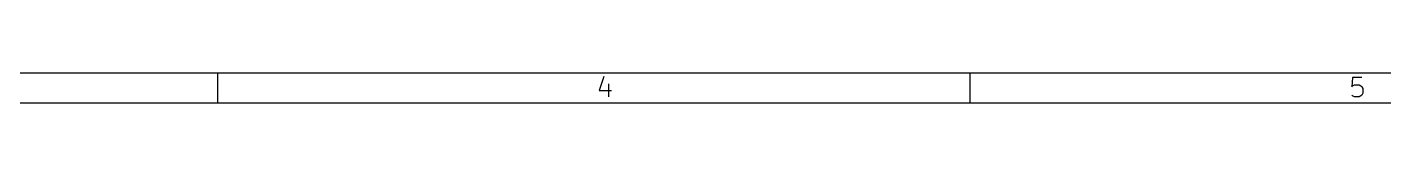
# Model space of a CAD drawing. Extents: x 0.4 to 11.3, y -7.9 to -0.4.
# Drawn here: x 5.8 to 9.35, y -0.472 to -0.394 of the extents above; entities that cross this region are included whole.
import ezdxf

# ---------------------------------------------------------------- set-up
doc = ezdxf.new("R2010")
doc.units = 0
doc.header["$MEASUREMENT"] = 0
doc.layers.add('RED2', color=1, linetype='CONTINUOUS')

msp = doc.modelspace()

# ---------------------------------------------------------------- linework, layer by layer
at = {"layer": 'RED2', "linetype": 'CONTINUOUS'}
for p, q in [((0.3937, -0.3937), (11.2993, -0.3937)), ((6.2992, -0.4724), (6.2992, -0.3937)), ((7.3093, -0.4028), (7.2971, -0.4394)), ((7.3215, -0.4223), (7.3215, -0.4564)), ((8.2677, -0.4724), (8.2677, -0.3937)), ((9.268, -0.4053), (9.2656, -0.4296)), ((9.2924, -0.4053), (9.268, -0.4053)), ((9.268, -0.4272), (9.2729, -0.4248)), ((9.2729, -0.4248), (9.2851, -0.4248)), ((9.2851, -0.4248), (9.29, -0.4272)), ((7.2971, -0.4394), (7.3288, -0.4394)), ((9.2656, -0.4296), (9.268, -0.4272)), ((9.268, -0.454), (9.2656, -0.4516)), ((9.2729, -0.4564), (9.268, -0.454)), ((9.2851, -0.4564), (9.2729, -0.4564)), ((9.29, -0.454), (9.2851, -0.4564)), ((9.29, -0.4272), (9.2924, -0.4296)), ((9.2924, -0.4516), (9.29, -0.454)), ((9.2924, -0.4296), (9.2948, -0.4345)), ((9.2948, -0.4467), (9.2924, -0.4516)), ((9.2948, -0.4345), (9.2948, -0.4467)), ((0.4724, -0.4724), (11.2206, -0.4724))]:
    msp.add_line(p, q, dxfattribs=at)

doc.saveas('drawing.dxf')
